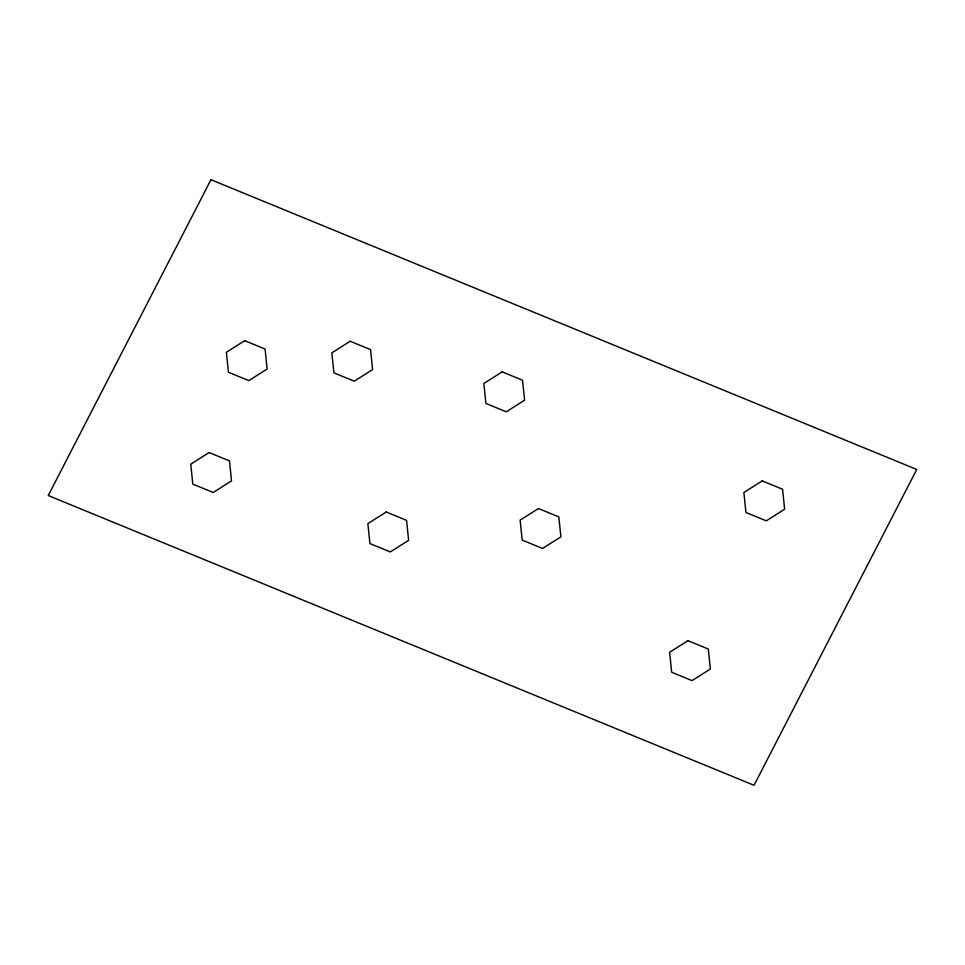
<?xml version="1.0" encoding="UTF-8"?>
<svg xmlns="http://www.w3.org/2000/svg" width="965" height="965" viewBox="0 0 965 965"><rect width="100%" height="100%" fill="white"/><g stroke="black" fill="none" stroke-linecap="round" stroke-linejoin="round"><path stroke-width="1.45" d="M210.961 179.707L48.25 495.54L754.039 785.293L916.75 469.46L210.961 179.707M244.712 340.681L226.389 352.285L228.44 372.261L248.813 380.62L267.136 369.016L265.086 349.041L244.712 340.681M350.174 341.248L331.851 352.852L333.902 372.828L354.276 381.187L372.599 369.583L370.548 349.607L350.174 341.248M209.091 452.537L190.768 464.153L192.819 484.128L213.205 492.488L231.516 480.884L229.465 460.908L209.091 452.537M502.174 371.851L483.851 383.455L485.902 403.43L506.275 411.802L524.598 400.185L522.548 380.21L502.174 371.851M386.205 511.993L367.882 523.597L369.933 543.572L390.306 551.932L408.629 540.328L406.579 520.352L386.205 511.993M538.458 508.531L520.135 520.135L522.198 540.111L542.571 548.47L560.894 536.866L558.832 516.89L538.458 508.531M762.205 480.896L743.882 492.5L745.933 512.475L766.307 520.835L784.629 509.231L782.579 489.255L762.205 480.896M687.949 640.663L669.626 652.28L671.676 672.255L692.05 680.615L710.373 669.01L708.322 649.035L687.949 640.663"/></g></svg>
